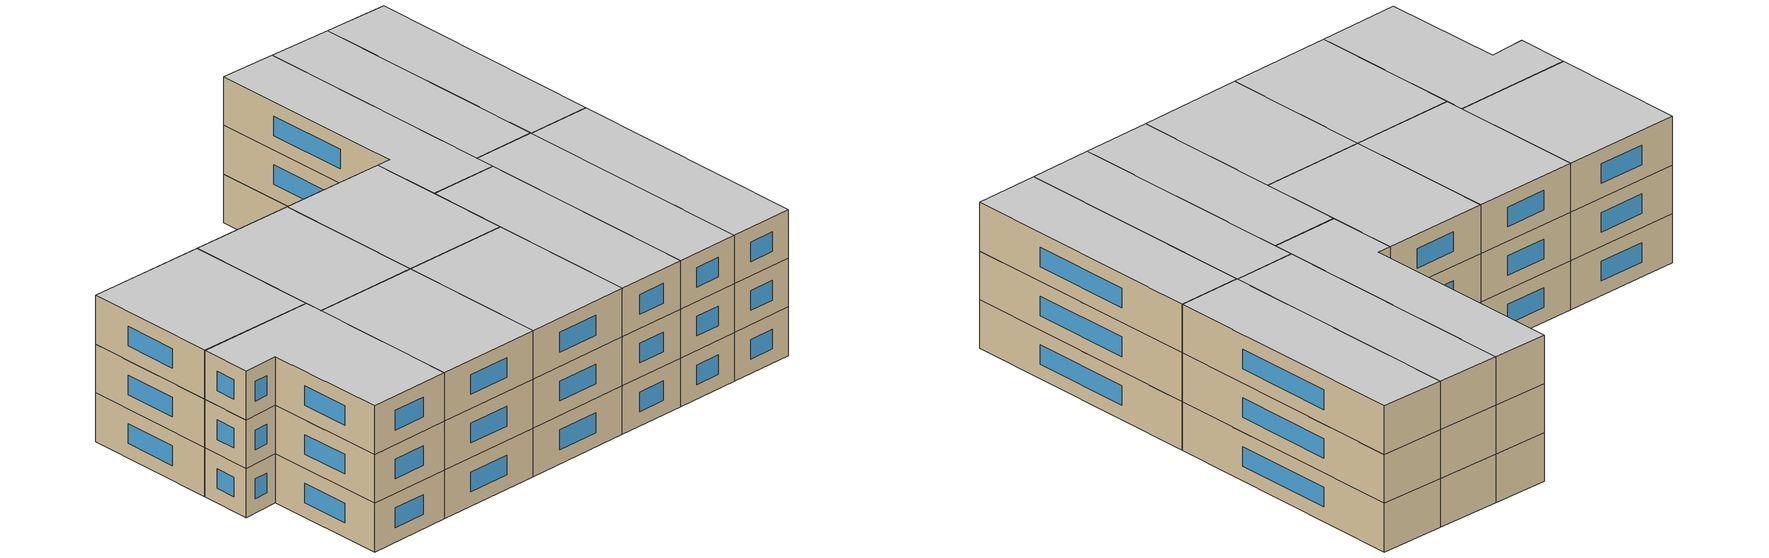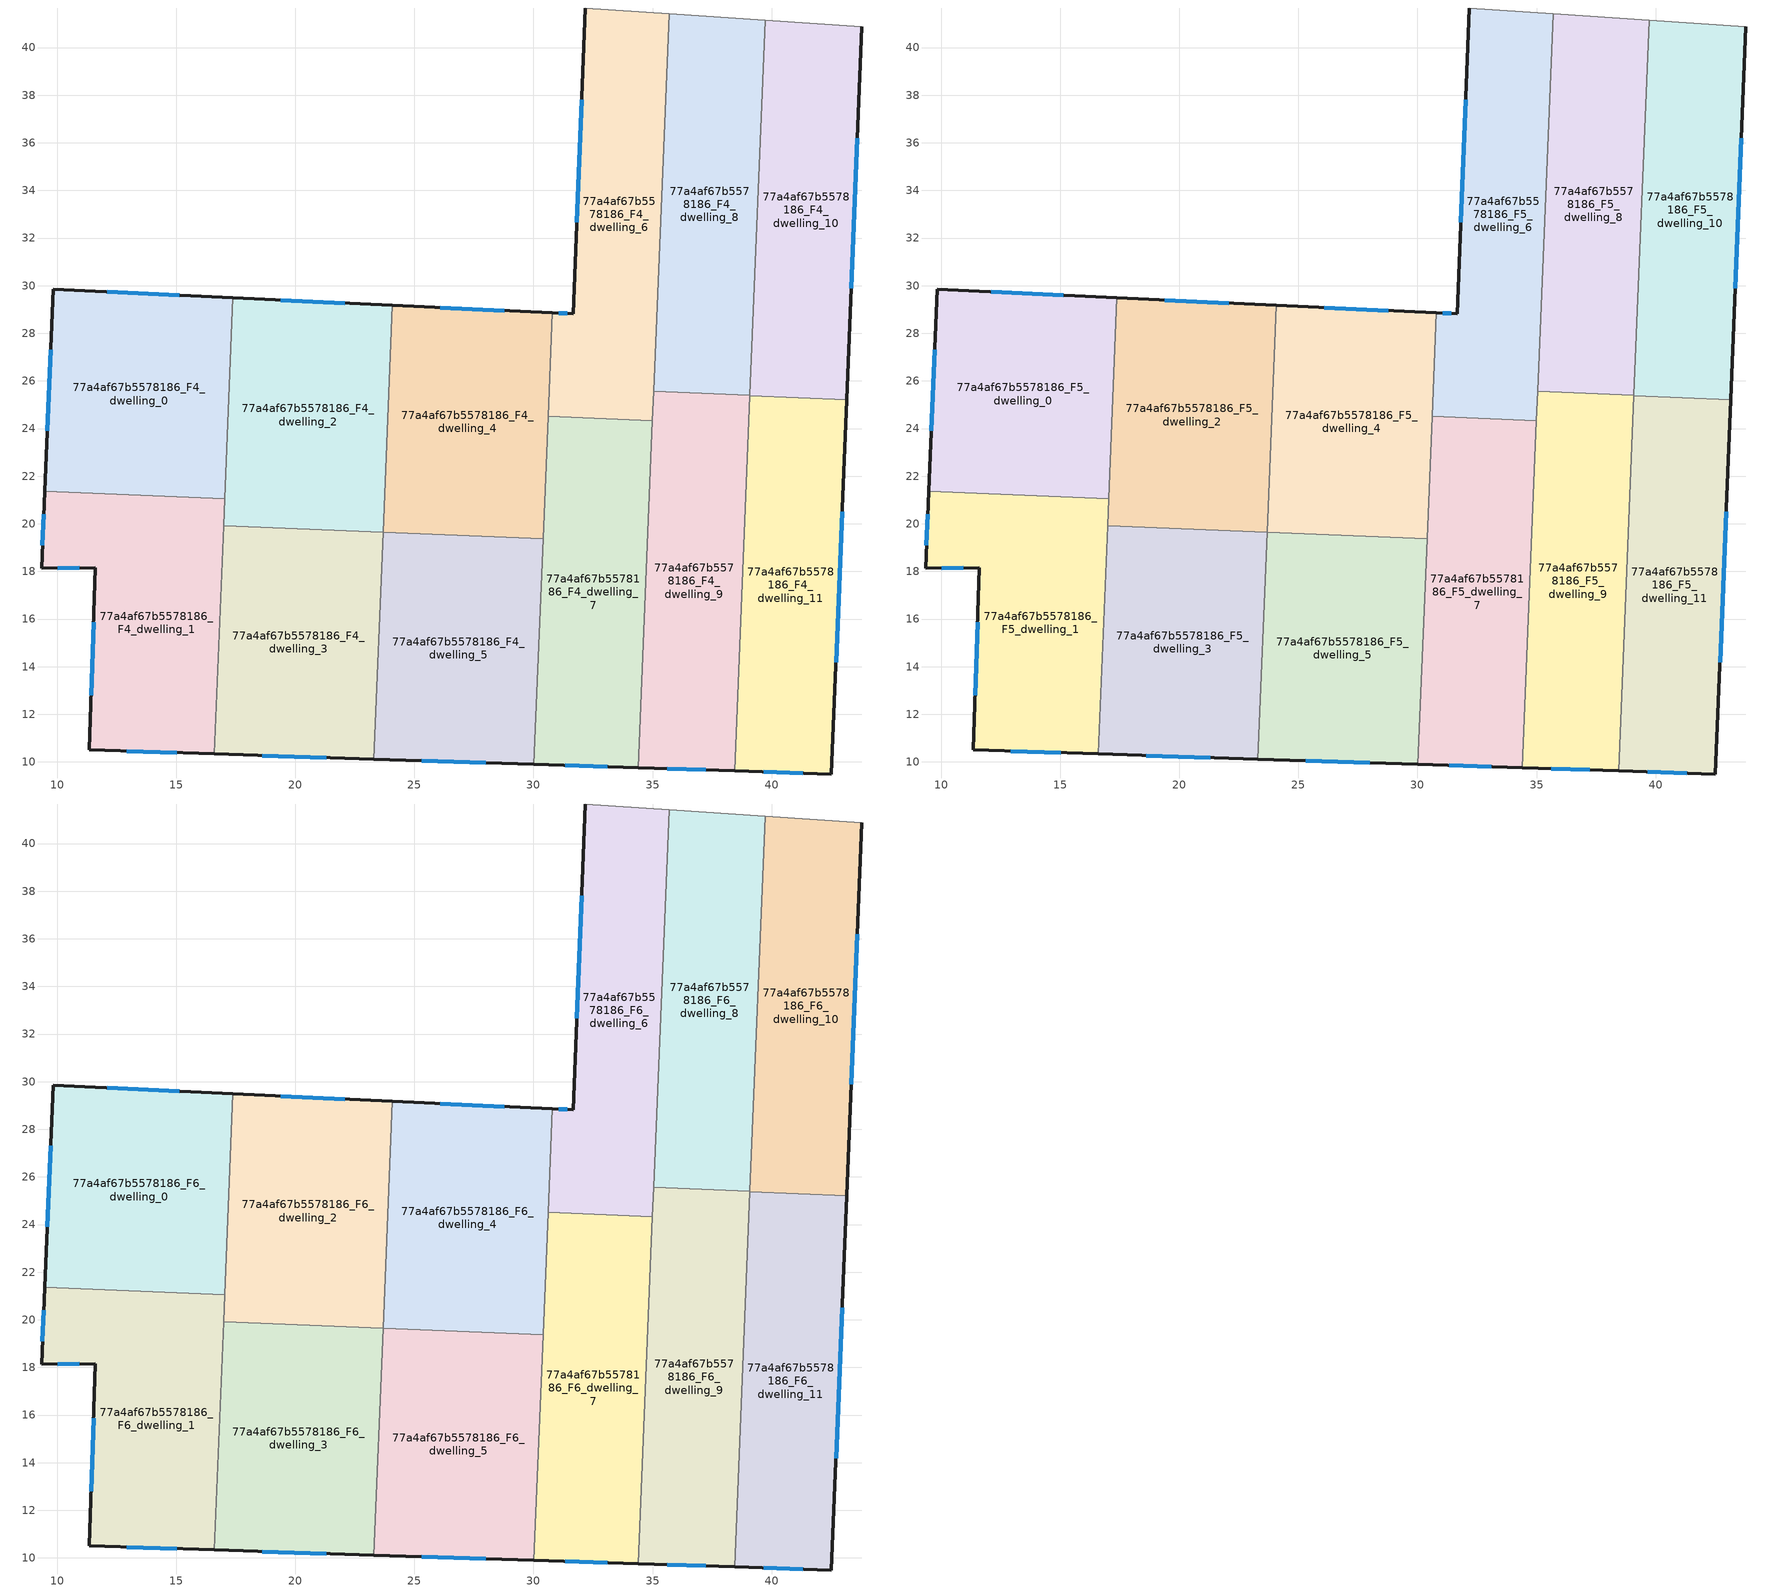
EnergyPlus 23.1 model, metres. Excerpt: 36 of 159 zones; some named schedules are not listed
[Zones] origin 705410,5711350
77a4af67b5578186_F4_dwelling_0
 floor to 77a4af67b5578186_F3_dwelling_0 (EU_floor_Construction): 17.38,29.49 17.04,21.05 9.48,21.36 9.83,29.84 z12
 wall outside (EU_wall_Construction): 17.38,29.49 9.83,29.84 9.48,21.36 z12:15
 wall to 77a4af67b5578186_F4_dwelling_1 (EU_wall_Construction): 9.48,21.36 17.04,21.05 z12:15
 wall to 77a4af67b5578186_F4_dwelling_2 (EU_wall_Construction): 17.04,21.05 17.38,29.49 z12:15
 window (EU_Window_Construction): 9.73,27.3 9.58,23.9 / 15.12,29.6 12.09,29.74 z12.9:14.1
77a4af67b5578186_F4_dwelling_1
 floor to 77a4af67b5578186_F3_dwelling_1 (EU_floor_Construction): 17.04,21.05 16.6,10.33 11.35,10.5 11.61,18.16 9.34,18.14 9.48,21.36 z12
 wall outside (EU_wall_Construction): 9.48,21.36 9.34,18.14 11.61,18.16 11.35,10.5 16.6,10.33 z12:15
 wall to 77a4af67b5578186_F4_dwelling_3 (EU_wall_Construction): 16.6,10.33 16.99,19.92 z12:15
 wall to 77a4af67b5578186_F4_dwelling_2 (EU_wall_Construction): 16.99,19.92 17.04,21.05 z12:15
 window (EU_Window_Construction): 12.92,10.45 15.03,10.39 / 11.53,15.86 11.42,12.8 / 10.02,18.15 10.93,18.15 / 9.44,20.4 9.38,19.1 z12.9:14.1
77a4af67b5578186_F4_dwelling_10
 floor to 77a4af67b5578186_F3_dwelling_10 (EU_floor_Construction): 43.79,40.87 43.16,25.2 39.09,25.37 39.73,41.15 z12
 wall outside (EU_wall_Construction): 43.16,25.2 43.79,40.87 z12:15
 wall to 77a4af67b5578186_F4_dwelling_11 (EU_wall_Construction): 39.09,25.37 43.16,25.2 z12:15
 wall adiabatic (EU_wall_Construction): 43.79,40.87 39.73,41.15 z12:15
 wall to 77a4af67b5578186_F4_dwelling_8 (EU_wall_Construction): 39.73,41.15 39.09,25.41 z12:15
 wall to 77a4af67b5578186_F4_dwelling_9 (EU_wall_Construction): 39.09,25.41 39.09,25.37 z12:15
 window (EU_Window_Construction): 43.35,29.89 43.6,36.18 z12.9:14.1
77a4af67b5578186_F4_dwelling_11
 floor to 77a4af67b5578186_F3_dwelling_11 (EU_floor_Construction): 43.16,25.2 42.51,9.5 38.45,9.63 39.09,25.37 z12
 wall outside (EU_wall_Construction): 38.45,9.63 42.51,9.5 43.16,25.2 z12:15
 wall to 77a4af67b5578186_F4_dwelling_9 (EU_wall_Construction): 39.09,25.37 38.45,9.63 z12:15
 window (EU_Window_Construction): 42.71,14.2 42.96,20.5 / 39.67,9.59 41.3,9.53 z12.9:14.1
77a4af67b5578186_F4_dwelling_2
 floor to 77a4af67b5578186_F3_dwelling_2 (EU_floor_Construction): 24.07,29.18 23.68,19.64 16.99,19.92 17.38,29.49 z12
 wall outside (EU_wall_Construction): 24.07,29.18 17.38,29.49 z12:15
 wall to 77a4af67b5578186_F4_dwelling_3 (EU_wall_Construction): 16.99,19.92 23.68,19.64 z12:15
 wall to 77a4af67b5578186_F4_dwelling_4 (EU_wall_Construction): 23.68,19.65 24.07,29.18 z12:15
 window (EU_Window_Construction): 22.07,29.27 19.38,29.4 z12.9:14.1
77a4af67b5578186_F4_dwelling_3
 floor to 77a4af67b5578186_F3_dwelling_3 (EU_floor_Construction): 23.68,19.64 23.29,10.12 16.6,10.33 16.99,19.92 z12
 wall outside (EU_wall_Construction): 16.6,10.33 23.29,10.12 z12:15
 wall to 77a4af67b5578186_F4_dwelling_5 (EU_wall_Construction): 23.29,10.12 23.68,19.64 z12:15
 window (EU_Window_Construction): 18.6,10.27 21.29,10.18 z12.9:14.1
77a4af67b5578186_F4_dwelling_4
 floor to 77a4af67b5578186_F3_dwelling_4 (EU_floor_Construction): 30.79,28.86 30.41,19.38 23.68,19.65 24.07,29.18 z12
 wall outside (EU_wall_Construction): 30.79,28.86 24.07,29.18 z12:15
 wall to 77a4af67b5578186_F4_dwelling_5 (EU_wall_Construction): 23.68,19.65 30.41,19.38 z12:15
 wall to 77a4af67b5578186_F4_dwelling_7 (EU_wall_Construction): 30.4,19.38 30.61,24.51 z12:15
 wall to 77a4af67b5578186_F4_dwelling_6 (EU_wall_Construction): 30.62,24.51 30.79,28.86 z12:15
 window (EU_Window_Construction): 28.78,28.96 26.08,29.08 z12.9:14.1
77a4af67b5578186_F4_dwelling_5
 floor to 77a4af67b5578186_F3_dwelling_5 (EU_floor_Construction): 30.41,19.38 30.02,9.9 23.29,10.12 23.68,19.65 z12
 wall outside (EU_wall_Construction): 23.29,10.12 30.02,9.9 z12:15
 wall to 77a4af67b5578186_F4_dwelling_7 (EU_wall_Construction): 30.02,9.9 30.4,19.38 z12:15
 window (EU_Window_Construction): 25.31,10.05 28,9.97 z12.9:14.1
77a4af67b5578186_F4_dwelling_6
 floor to 77a4af67b5578186_F3_dwelling_6 (EU_floor_Construction): 35.69,41.42 34.99,24.33 30.61,24.51 30.79,28.86 31.68,28.82 32.17,41.66 z12
 wall outside (EU_wall_Construction): 32.17,41.66 31.68,28.82 30.79,28.86 z12:15
 wall adiabatic (EU_wall_Construction): 35.69,41.42 32.17,41.66 z12:15
 wall to 77a4af67b5578186_F4_dwelling_7 (EU_wall_Construction): 30.61,24.51 34.99,24.33 z12:15
 wall to 77a4af67b5578186_F4_dwelling_8 (EU_wall_Construction): 35.04,25.57 35.69,41.42 z12:15
 wall to 77a4af67b5578186_F4_dwelling_9 (EU_wall_Construction): 34.99,24.33 35.04,25.57 z12:15
 window (EU_Window_Construction): 31.41,28.84 31.06,28.85 / 32.02,37.82 31.83,32.67 z12.9:14.1
77a4af67b5578186_F4_dwelling_7
 floor to 77a4af67b5578186_F3_dwelling_7 (EU_floor_Construction): 34.99,24.33 34.4,9.76 30.02,9.9 30.61,24.51 z12
 wall outside (EU_wall_Construction): 30.02,9.9 34.4,9.76 z12:15
 wall to 77a4af67b5578186_F4_dwelling_9 (EU_wall_Construction): 34.4,9.76 34.99,24.33 z12:15
 window (EU_Window_Construction): 31.33,9.86 33.09,9.8 z12.9:14.1
77a4af67b5578186_F4_dwelling_8
 floor to 77a4af67b5578186_F3_dwelling_8 (EU_floor_Construction): 39.73,41.15 39.09,25.41 35.05,25.57 35.69,41.42 z12
 wall to 77a4af67b5578186_F4_dwelling_9 (EU_wall_Construction): 35.05,25.57 39.09,25.41 z12:15
 wall adiabatic (EU_wall_Construction): 39.73,41.15 35.69,41.42 z12:15
77a4af67b5578186_F4_dwelling_9
 floor to 77a4af67b5578186_F3_dwelling_9 (EU_floor_Construction): 39.09,25.41 38.45,9.63 34.4,9.76 35.05,25.57 z12
 wall outside (EU_wall_Construction): 34.4,9.76 38.45,9.63 z12:15
 window (EU_Window_Construction): 35.61,9.72 37.24,9.67 z12.9:14.1
77a4af67b5578186_F5_dwelling_0
 floor to 77a4af67b5578186_F4_dwelling_0 (EU_floor_Construction): 17.38,29.49 17.04,21.05 9.48,21.36 9.83,29.84 z15
 wall outside (EU_wall_Construction): 17.38,29.49 9.83,29.84 9.48,21.36 z15:18
 wall to 77a4af67b5578186_F5_dwelling_1 (EU_wall_Construction): 9.48,21.36 17.04,21.05 z15:18
 wall to 77a4af67b5578186_F5_dwelling_2 (EU_wall_Construction): 17.04,21.05 17.38,29.49 z15:18
 window (EU_Window_Construction): 9.73,27.3 9.58,23.9 / 15.12,29.6 12.09,29.74 z15.9:17.1
77a4af67b5578186_F5_dwelling_1
 floor to 77a4af67b5578186_F4_dwelling_1 (EU_floor_Construction): 17.04,21.05 16.6,10.33 11.35,10.5 11.61,18.16 9.34,18.14 9.48,21.36 z15
 wall outside (EU_wall_Construction): 9.48,21.36 9.34,18.14 11.61,18.16 11.35,10.5 16.6,10.33 z15:18
 wall to 77a4af67b5578186_F5_dwelling_3 (EU_wall_Construction): 16.6,10.33 16.99,19.92 z15:18
 wall to 77a4af67b5578186_F5_dwelling_2 (EU_wall_Construction): 16.99,19.92 17.04,21.05 z15:18
 window (EU_Window_Construction): 12.92,10.45 15.03,10.39 / 11.53,15.86 11.42,12.8 / 10.02,18.15 10.93,18.15 / 9.44,20.4 9.38,19.1 z15.9:17.1
77a4af67b5578186_F5_dwelling_10
 floor to 77a4af67b5578186_F4_dwelling_10 (EU_floor_Construction): 43.79,40.87 43.16,25.2 39.09,25.37 39.73,41.15 z15
 wall outside (EU_wall_Construction): 43.16,25.2 43.79,40.87 z15:18
 wall to 77a4af67b5578186_F5_dwelling_11 (EU_wall_Construction): 39.09,25.37 43.16,25.2 z15:18
 wall adiabatic (EU_wall_Construction): 43.79,40.87 39.73,41.15 z15:18
 wall to 77a4af67b5578186_F5_dwelling_8 (EU_wall_Construction): 39.73,41.15 39.09,25.41 z15:18
 wall to 77a4af67b5578186_F5_dwelling_9 (EU_wall_Construction): 39.09,25.41 39.09,25.37 z15:18
 window (EU_Window_Construction): 43.35,29.89 43.6,36.18 z15.9:17.1
77a4af67b5578186_F5_dwelling_11
 floor to 77a4af67b5578186_F4_dwelling_11 (EU_floor_Construction): 43.16,25.2 42.51,9.5 38.45,9.63 39.09,25.37 z15
 wall outside (EU_wall_Construction): 38.45,9.63 42.51,9.5 43.16,25.2 z15:18
 wall to 77a4af67b5578186_F5_dwelling_9 (EU_wall_Construction): 39.09,25.37 38.45,9.63 z15:18
 window (EU_Window_Construction): 42.71,14.2 42.96,20.5 / 39.67,9.59 41.3,9.53 z15.9:17.1
77a4af67b5578186_F5_dwelling_2
 floor to 77a4af67b5578186_F4_dwelling_2 (EU_floor_Construction): 24.07,29.18 23.68,19.64 16.99,19.92 17.38,29.49 z15
 wall outside (EU_wall_Construction): 24.07,29.18 17.38,29.49 z15:18
 wall to 77a4af67b5578186_F5_dwelling_3 (EU_wall_Construction): 16.99,19.92 23.68,19.64 z15:18
 wall to 77a4af67b5578186_F5_dwelling_4 (EU_wall_Construction): 23.68,19.65 24.07,29.18 z15:18
 window (EU_Window_Construction): 22.07,29.27 19.38,29.4 z15.9:17.1
77a4af67b5578186_F5_dwelling_3
 floor to 77a4af67b5578186_F4_dwelling_3 (EU_floor_Construction): 23.68,19.64 23.29,10.12 16.6,10.33 16.99,19.92 z15
 wall outside (EU_wall_Construction): 16.6,10.33 23.29,10.12 z15:18
 wall to 77a4af67b5578186_F5_dwelling_5 (EU_wall_Construction): 23.29,10.12 23.68,19.64 z15:18
 window (EU_Window_Construction): 18.6,10.27 21.29,10.18 z15.9:17.1
77a4af67b5578186_F5_dwelling_4
 floor to 77a4af67b5578186_F4_dwelling_4 (EU_floor_Construction): 30.79,28.86 30.41,19.38 23.68,19.65 24.07,29.18 z15
 wall outside (EU_wall_Construction): 30.79,28.86 24.07,29.18 z15:18
 wall to 77a4af67b5578186_F5_dwelling_5 (EU_wall_Construction): 23.68,19.65 30.41,19.38 z15:18
 wall to 77a4af67b5578186_F5_dwelling_7 (EU_wall_Construction): 30.4,19.38 30.61,24.51 z15:18
 wall to 77a4af67b5578186_F5_dwelling_6 (EU_wall_Construction): 30.62,24.51 30.79,28.86 z15:18
 window (EU_Window_Construction): 28.78,28.96 26.08,29.08 z15.9:17.1
77a4af67b5578186_F5_dwelling_5
 floor to 77a4af67b5578186_F4_dwelling_5 (EU_floor_Construction): 30.41,19.38 30.02,9.9 23.29,10.12 23.68,19.65 z15
 wall outside (EU_wall_Construction): 23.29,10.12 30.02,9.9 z15:18
 wall to 77a4af67b5578186_F5_dwelling_7 (EU_wall_Construction): 30.02,9.9 30.4,19.38 z15:18
 window (EU_Window_Construction): 25.31,10.05 28,9.97 z15.9:17.1
77a4af67b5578186_F5_dwelling_6
 floor to 77a4af67b5578186_F4_dwelling_6 (EU_floor_Construction): 35.69,41.42 34.99,24.33 30.61,24.51 30.79,28.86 31.68,28.82 32.17,41.66 z15
 wall outside (EU_wall_Construction): 32.17,41.66 31.68,28.82 30.79,28.86 z15:18
 wall adiabatic (EU_wall_Construction): 35.69,41.42 32.17,41.66 z15:18
 wall to 77a4af67b5578186_F5_dwelling_7 (EU_wall_Construction): 30.61,24.51 34.99,24.33 z15:18
 wall to 77a4af67b5578186_F5_dwelling_8 (EU_wall_Construction): 35.04,25.57 35.69,41.42 z15:18
 wall to 77a4af67b5578186_F5_dwelling_9 (EU_wall_Construction): 34.99,24.33 35.04,25.57 z15:18
 window (EU_Window_Construction): 31.41,28.84 31.06,28.85 / 32.02,37.82 31.83,32.67 z15.9:17.1
77a4af67b5578186_F5_dwelling_7
 floor to 77a4af67b5578186_F4_dwelling_7 (EU_floor_Construction): 34.99,24.33 34.4,9.76 30.02,9.9 30.61,24.51 z15
 wall outside (EU_wall_Construction): 30.02,9.9 34.4,9.76 z15:18
 wall to 77a4af67b5578186_F5_dwelling_9 (EU_wall_Construction): 34.4,9.76 34.99,24.33 z15:18
 window (EU_Window_Construction): 31.33,9.86 33.09,9.8 z15.9:17.1
77a4af67b5578186_F5_dwelling_8
 floor to 77a4af67b5578186_F4_dwelling_8 (EU_floor_Construction): 39.73,41.15 39.09,25.41 35.05,25.57 35.69,41.42 z15
 wall to 77a4af67b5578186_F5_dwelling_9 (EU_wall_Construction): 35.05,25.57 39.09,25.41 z15:18
 wall adiabatic (EU_wall_Construction): 39.73,41.15 35.69,41.42 z15:18
77a4af67b5578186_F5_dwelling_9
 floor to 77a4af67b5578186_F4_dwelling_9 (EU_floor_Construction): 39.09,25.41 38.45,9.63 34.4,9.76 35.05,25.57 z15
 wall outside (EU_wall_Construction): 34.4,9.76 38.45,9.63 z15:18
 window (EU_Window_Construction): 35.61,9.72 37.24,9.67 z15.9:17.1
77a4af67b5578186_F6_dwelling_0
 floor to 77a4af67b5578186_F5_dwelling_0 (EU_floor_Construction): 17.38,29.49 17.04,21.05 9.48,21.36 9.83,29.84 z18
 wall outside (EU_wall_Construction): 17.38,29.49 9.83,29.84 9.48,21.36 z18:21
 wall to 77a4af67b5578186_F6_dwelling_1 (EU_wall_Construction): 9.48,21.36 17.04,21.05 z18:21
 wall to 77a4af67b5578186_F6_dwelling_2 (EU_wall_Construction): 17.04,21.05 17.38,29.49 z18:21
 window (EU_Window_Construction): 9.73,27.3 9.58,23.9 / 15.12,29.6 12.09,29.74 z18.9:20.1
 ceiling to 77a4af67b5578186_F7_dwelling_0 (EU_floor_Construction): 17.04,21.05 17.38,29.49 9.83,29.84 9.48,21.36 z21
77a4af67b5578186_F6_dwelling_1
 floor to 77a4af67b5578186_F5_dwelling_1 (EU_floor_Construction): 17.04,21.05 16.6,10.33 11.35,10.5 11.61,18.16 9.34,18.14 9.48,21.36 z18
 wall outside (EU_wall_Construction): 9.48,21.36 9.34,18.14 11.61,18.16 11.35,10.5 16.6,10.33 z18:21
 wall to 77a4af67b5578186_F6_dwelling_3 (EU_wall_Construction): 16.6,10.33 16.99,19.92 z18:21
 wall to 77a4af67b5578186_F6_dwelling_2 (EU_wall_Construction): 16.99,19.92 17.04,21.05 z18:21
 window (EU_Window_Construction): 12.92,10.45 15.03,10.39 / 11.53,15.86 11.42,12.8 / 10.02,18.15 10.93,18.15 / 9.44,20.4 9.38,19.1 z18.9:20.1
 ceiling to 77a4af67b5578186_F7_dwelling_1 (EU_floor_Construction): 16.6,10.33 17.04,21.05 9.48,21.36 9.34,18.14 11.61,18.16 11.35,10.5 z21
77a4af67b5578186_F6_dwelling_10
 floor to 77a4af67b5578186_F5_dwelling_10 (EU_floor_Construction): 43.79,40.87 43.16,25.2 39.09,25.37 39.73,41.15 z18
 wall outside (EU_wall_Construction): 43.16,25.2 43.79,40.87 z18:21
 wall to 77a4af67b5578186_F6_dwelling_11 (EU_wall_Construction): 39.09,25.37 43.16,25.2 z18:21
 wall adiabatic (EU_wall_Construction): 43.79,40.87 39.73,41.15 z18:21
 wall to 77a4af67b5578186_F6_dwelling_8 (EU_wall_Construction): 39.73,41.15 39.09,25.41 z18:21
 wall to 77a4af67b5578186_F6_dwelling_9 (EU_wall_Construction): 39.09,25.41 39.09,25.37 z18:21
 window (EU_Window_Construction): 43.35,29.89 43.6,36.18 z18.9:20.1
 ceiling to 77a4af67b5578186_F7_dwelling_10 (EU_floor_Construction): 43.16,25.2 43.79,40.87 39.73,41.15 39.09,25.37 z21
77a4af67b5578186_F6_dwelling_11
 floor to 77a4af67b5578186_F5_dwelling_11 (EU_floor_Construction): 43.16,25.2 42.51,9.5 38.45,9.63 39.09,25.37 z18
 wall outside (EU_wall_Construction): 38.45,9.63 42.51,9.5 43.16,25.2 z18:21
 wall to 77a4af67b5578186_F6_dwelling_9 (EU_wall_Construction): 39.09,25.37 38.45,9.63 z18:21
 window (EU_Window_Construction): 42.71,14.2 42.96,20.5 / 39.67,9.59 41.3,9.53 z18.9:20.1
 ceiling to 77a4af67b5578186_F7_dwelling_11 (EU_floor_Construction): 42.51,9.5 43.16,25.2 39.09,25.37 38.45,9.63 z21
77a4af67b5578186_F6_dwelling_2
 floor to 77a4af67b5578186_F5_dwelling_2 (EU_floor_Construction): 24.07,29.18 23.68,19.64 16.99,19.92 17.38,29.49 z18
 wall outside (EU_wall_Construction): 24.07,29.18 17.38,29.49 z18:21
 wall to 77a4af67b5578186_F6_dwelling_3 (EU_wall_Construction): 16.99,19.92 23.68,19.64 z18:21
 wall to 77a4af67b5578186_F6_dwelling_4 (EU_wall_Construction): 23.68,19.65 24.07,29.18 z18:21
 window (EU_Window_Construction): 22.07,29.27 19.38,29.4 z18.9:20.1
 ceiling to 77a4af67b5578186_F7_dwelling_2 (EU_floor_Construction): 23.68,19.64 24.07,29.18 17.38,29.49 16.99,19.92 z21
77a4af67b5578186_F6_dwelling_3
 floor to 77a4af67b5578186_F5_dwelling_3 (EU_floor_Construction): 23.68,19.64 23.29,10.12 16.6,10.33 16.99,19.92 z18
 wall outside (EU_wall_Construction): 16.6,10.33 23.29,10.12 z18:21
 wall to 77a4af67b5578186_F6_dwelling_5 (EU_wall_Construction): 23.29,10.12 23.68,19.64 z18:21
 window (EU_Window_Construction): 18.6,10.27 21.29,10.18 z18.9:20.1
 ceiling to 77a4af67b5578186_F7_dwelling_3 (EU_floor_Construction): 23.29,10.12 23.68,19.64 16.99,19.92 16.6,10.33 z21
77a4af67b5578186_F6_dwelling_4
 floor to 77a4af67b5578186_F5_dwelling_4 (EU_floor_Construction): 30.79,28.86 30.41,19.38 23.68,19.65 24.07,29.18 z18
 wall outside (EU_wall_Construction): 30.79,28.86 24.07,29.18 z18:21
 wall to 77a4af67b5578186_F6_dwelling_5 (EU_wall_Construction): 23.68,19.65 30.41,19.38 z18:21
 wall to 77a4af67b5578186_F6_dwelling_7 (EU_wall_Construction): 30.4,19.38 30.61,24.51 z18:21
 wall to 77a4af67b5578186_F6_dwelling_6 (EU_wall_Construction): 30.62,24.51 30.79,28.86 z18:21
 window (EU_Window_Construction): 28.78,28.96 26.08,29.08 z18.9:20.1
 ceiling to 77a4af67b5578186_F7_dwelling_4 (EU_floor_Construction): 30.41,19.38 30.79,28.86 24.07,29.18 23.68,19.65 z21
77a4af67b5578186_F6_dwelling_5
 floor to 77a4af67b5578186_F5_dwelling_5 (EU_floor_Construction): 30.41,19.38 30.02,9.9 23.29,10.12 23.68,19.65 z18
 wall outside (EU_wall_Construction): 23.29,10.12 30.02,9.9 z18:21
 wall to 77a4af67b5578186_F6_dwelling_7 (EU_wall_Construction): 30.02,9.9 30.4,19.38 z18:21
 window (EU_Window_Construction): 25.31,10.05 28,9.97 z18.9:20.1
 ceiling to 77a4af67b5578186_F7_dwelling_5 (EU_floor_Construction): 30.02,9.9 30.41,19.38 23.68,19.65 23.29,10.12 z21
77a4af67b5578186_F6_dwelling_6
 floor to 77a4af67b5578186_F5_dwelling_6 (EU_floor_Construction): 35.69,41.42 34.99,24.33 30.61,24.51 30.79,28.86 31.68,28.82 32.17,41.66 z18
 wall outside (EU_wall_Construction): 32.17,41.66 31.68,28.82 30.79,28.86 z18:21
 wall adiabatic (EU_wall_Construction): 35.69,41.42 32.17,41.66 z18:21
 wall to 77a4af67b5578186_F6_dwelling_7 (EU_wall_Construction): 30.61,24.51 34.99,24.33 z18:21
 wall to 77a4af67b5578186_F6_dwelling_8 (EU_wall_Construction): 35.04,25.57 35.69,41.42 z18:21
 wall to 77a4af67b5578186_F6_dwelling_9 (EU_wall_Construction): 34.99,24.33 35.04,25.57 z18:21
 window (EU_Window_Construction): 31.41,28.84 31.06,28.85 / 32.02,37.82 31.83,32.67 z18.9:20.1
 ceiling to 77a4af67b5578186_F7_dwelling_6 (EU_floor_Construction): 34.99,24.33 35.69,41.42 32.17,41.66 31.68,28.82 30.79,28.86 30.61,24.51 z21
77a4af67b5578186_F6_dwelling_7
 floor to 77a4af67b5578186_F5_dwelling_7 (EU_floor_Construction): 34.99,24.33 34.4,9.76 30.02,9.9 30.61,24.51 z18
 wall outside (EU_wall_Construction): 30.02,9.9 34.4,9.76 z18:21
 wall to 77a4af67b5578186_F6_dwelling_9 (EU_wall_Construction): 34.4,9.76 34.99,24.33 z18:21
 window (EU_Window_Construction): 31.33,9.86 33.09,9.8 z18.9:20.1
 ceiling to 77a4af67b5578186_F7_dwelling_7 (EU_floor_Construction): 34.4,9.76 34.99,24.33 30.61,24.51 30.02,9.9 z21
77a4af67b5578186_F6_dwelling_8
 floor to 77a4af67b5578186_F5_dwelling_8 (EU_floor_Construction): 39.73,41.15 39.09,25.41 35.05,25.57 35.69,41.42 z18
 wall to 77a4af67b5578186_F6_dwelling_9 (EU_wall_Construction): 35.05,25.57 39.09,25.41 z18:21
 wall adiabatic (EU_wall_Construction): 39.73,41.15 35.69,41.42 z18:21
 ceiling to 77a4af67b5578186_F7_dwelling_8 (EU_floor_Construction): 39.09,25.41 39.73,41.15 35.69,41.42 35.05,25.57 z21
77a4af67b5578186_F6_dwelling_9
 floor to 77a4af67b5578186_F5_dwelling_9 (EU_floor_Construction): 39.09,25.41 38.45,9.63 34.4,9.76 35.05,25.57 z18
 wall outside (EU_wall_Construction): 34.4,9.76 38.45,9.63 z18:21
 window (EU_Window_Construction): 35.61,9.72 37.24,9.67 z18.9:20.1
 ceiling to 77a4af67b5578186_F7_dwelling_9 (EU_floor_Construction): 38.45,9.63 39.09,25.41 35.05,25.57 34.4,9.76 z21
[Building]
EU S2 Campaign: North Axis=0; Terrain=City; Solar Distribution=FullExterior
[Site:Location]
London: Latitude=51.5; Longitude=-0.5; Time Zone=0; Elevation=25
[SizingPeriod:WeatherFileDays]
AnnualSizingPeriod: Begin Month=1; Begin Day of Month=1; End Month=12; End Day of Month=31; Day of Week for Start Day=Monday; Use Weather File Daylight Saving Period=No; Use Weather File Rain and Snow Indicators=No
[MATERIAL]
EU_InternalMass_Material: Roughness=MediumRough; Thickness=0.1; Conductivity=1; Density=1800; Specific Heat=900; Thermal Absorptance=0.9; Solar Absorptance=0.7; Visible Absorptance=0.7
[MATERIAL:NOMASS] Roughness=MediumRough; Thermal Absorptance=0.9; Solar Absorptance=0.7; Visible Absorptance=0.7
Name | Thermal Resistance
EU_wall_NoMass | 1.04674
EU_floor_NoMass | 2.04616
[WINDOWMATERIAL:SIMPLEGLAZINGSYSTEM]
EU_Window_SimpleGlazing: UFactor=4.25843; Solar Heat Gain Coefficient=0.85; Visible Transmittance=0.85
[CONSTRUCTION]
EU_wall_Construction: EU_wall_NoMass
EU_floor_Construction: EU_floor_NoMass
EU_Window_Construction: EU_Window_SimpleGlazing
EU_InternalMass_Construction: EU_InternalMass_Material
[ZONE] Type=1; Multiplier=1; Ceiling Height=autocalculate; Floor Area=autocalculate; Part of Total Floor Area=Yes
Name | Volume
77a4af67b5578186_F4_dwelling_0; 77a4af67b5578186_F5_dwelling_0; 77a4af67b5578186_F6_dwelling_0 | 192.081
77a4af67b5578186_F4_dwelling_1; 77a4af67b5578186_F5_dwelling_1; 77a4af67b5578186_F6_dwelling_1 | 192.085
77a4af67b5578186_F4_dwelling_10; 77a4af67b5578186_F5_dwelling_10; 77a4af67b5578186_F6_dwelling_10 | 192.09
77a4af67b5578186_F4_dwelling_11; 77a4af67b5578186_F5_dwelling_11; 77a4af67b5578186_F6_dwelling_11 | 192.076
77a4af67b5578186_F4_dwelling_2; 77a4af67b5578186_F5_dwelling_2; 77a4af67b5578186_F6_dwelling_2 | 192.092
77a4af67b5578186_F4_dwelling_3; 77a4af67b5578186_F5_dwelling_3; 77a4af67b5578186_F6_dwelling_3 | 192.078
77a4af67b5578186_F4_dwelling_4; 77a4af67b5578186_F5_dwelling_4; 77a4af67b5578186_F6_dwelling_4 | 192.07
77a4af67b5578186_F4_dwelling_5; 77a4af67b5578186_F5_dwelling_5; 77a4af67b5578186_F6_dwelling_5 | 192.069
77a4af67b5578186_F4_dwelling_6; 77a4af67b5578186_F5_dwelling_6; 77a4af67b5578186_F6_dwelling_6 | 192.056
77a4af67b5578186_F4_dwelling_7; 77a4af67b5578186_F5_dwelling_7; 77a4af67b5578186_F6_dwelling_7 | 192.053
77a4af67b5578186_F4_dwelling_8; 77a4af67b5578186_F5_dwelling_8; 77a4af67b5578186_F6_dwelling_8 | 192.045
77a4af67b5578186_F4_dwelling_9; 77a4af67b5578186_F5_dwelling_9; 77a4af67b5578186_F6_dwelling_9 | 192.064
[INTERNALMASS] Construction=EU_InternalMass_Construction
Name | Zone or ZoneList | Surface Area
77a4af67b5578186_F4_dwelling_0_EU_InternalMass | 77a4af67b5578186_F4_dwelling_0 | 64.0267
77a4af67b5578186_F4_dwelling_1_EU_InternalMass | 77a4af67b5578186_F4_dwelling_1 | 64.0281
77a4af67b5578186_F4_dwelling_2_EU_InternalMass | 77a4af67b5578186_F4_dwelling_2 | 64.0305
77a4af67b5578186_F4_dwelling_3_EU_InternalMass | 77a4af67b5578186_F4_dwelling_3 | 64.026
77a4af67b5578186_F4_dwelling_4_EU_InternalMass | 77a4af67b5578186_F4_dwelling_4 | 64.0257
77a4af67b5578186_F4_dwelling_5_EU_InternalMass | 77a4af67b5578186_F4_dwelling_5 | 64.0233
77a4af67b5578186_F4_dwelling_6_EU_InternalMass | 77a4af67b5578186_F4_dwelling_6 | 64.0185
77a4af67b5578186_F4_dwelling_7_EU_InternalMass | 77a4af67b5578186_F4_dwelling_7 | 64.018
77a4af67b5578186_F4_dwelling_8_EU_InternalMass | 77a4af67b5578186_F4_dwelling_8 | 64.0146
77a4af67b5578186_F4_dwelling_9_EU_InternalMass | 77a4af67b5578186_F4_dwelling_9 | 64.0217
77a4af67b5578186_F4_dwelling_10_EU_InternalMass | 77a4af67b5578186_F4_dwelling_10 | 64.03
77a4af67b5578186_F4_dwelling_11_EU_InternalMass | 77a4af67b5578186_F4_dwelling_11 | 64.0256
77a4af67b5578186_F5_dwelling_0_EU_InternalMass | 77a4af67b5578186_F5_dwelling_0 | 64.0267
77a4af67b5578186_F5_dwelling_1_EU_InternalMass | 77a4af67b5578186_F5_dwelling_1 | 64.0281
77a4af67b5578186_F5_dwelling_2_EU_InternalMass | 77a4af67b5578186_F5_dwelling_2 | 64.0305
77a4af67b5578186_F5_dwelling_3_EU_InternalMass | 77a4af67b5578186_F5_dwelling_3 | 64.026
77a4af67b5578186_F5_dwelling_4_EU_InternalMass | 77a4af67b5578186_F5_dwelling_4 | 64.0257
77a4af67b5578186_F5_dwelling_5_EU_InternalMass | 77a4af67b5578186_F5_dwelling_5 | 64.0233
77a4af67b5578186_F5_dwelling_6_EU_InternalMass | 77a4af67b5578186_F5_dwelling_6 | 64.0185
77a4af67b5578186_F5_dwelling_7_EU_InternalMass | 77a4af67b5578186_F5_dwelling_7 | 64.018
77a4af67b5578186_F5_dwelling_8_EU_InternalMass | 77a4af67b5578186_F5_dwelling_8 | 64.0146
77a4af67b5578186_F5_dwelling_9_EU_InternalMass | 77a4af67b5578186_F5_dwelling_9 | 64.0217
77a4af67b5578186_F5_dwelling_10_EU_InternalMass | 77a4af67b5578186_F5_dwelling_10 | 64.03
77a4af67b5578186_F5_dwelling_11_EU_InternalMass | 77a4af67b5578186_F5_dwelling_11 | 64.0256
77a4af67b5578186_F6_dwelling_0_EU_InternalMass | 77a4af67b5578186_F6_dwelling_0 | 64.0267
77a4af67b5578186_F6_dwelling_1_EU_InternalMass | 77a4af67b5578186_F6_dwelling_1 | 64.0281
77a4af67b5578186_F6_dwelling_2_EU_InternalMass | 77a4af67b5578186_F6_dwelling_2 | 64.0305
77a4af67b5578186_F6_dwelling_3_EU_InternalMass | 77a4af67b5578186_F6_dwelling_3 | 64.026
77a4af67b5578186_F6_dwelling_4_EU_InternalMass | 77a4af67b5578186_F6_dwelling_4 | 64.0257
77a4af67b5578186_F6_dwelling_5_EU_InternalMass | 77a4af67b5578186_F6_dwelling_5 | 64.0233
77a4af67b5578186_F6_dwelling_6_EU_InternalMass | 77a4af67b5578186_F6_dwelling_6 | 64.0185
77a4af67b5578186_F6_dwelling_7_EU_InternalMass | 77a4af67b5578186_F6_dwelling_7 | 64.018
77a4af67b5578186_F6_dwelling_8_EU_InternalMass | 77a4af67b5578186_F6_dwelling_8 | 64.0146
77a4af67b5578186_F6_dwelling_9_EU_InternalMass | 77a4af67b5578186_F6_dwelling_9 | 64.0217
77a4af67b5578186_F6_dwelling_10_EU_InternalMass | 77a4af67b5578186_F6_dwelling_10 | 64.03
77a4af67b5578186_F6_dwelling_11_EU_InternalMass | 77a4af67b5578186_F6_dwelling_11 | 64.0256
[OTHEREQUIPMENT] Fuel Type=Electricity; Design Level Calculation Method=Watts/Area; Power per Zone Floor Area=1; Fraction Latent=0; Fraction Radiant=0; Fraction Lost=0; Carbon Dioxide Generation Rate=0; EndUse Subcategory=EU_Step8_InternalGains
Name | Zone or ZoneList or Space or SpaceList | Schedule
EU_Step8_InternalGain_77a4af67b5578186_F4_dwelling_0_f000 | 77a4af67b5578186_F4_dwelling_0 | EU_Step8_GainSchedule_77a4af67b5578186_F4_dwelling_0_f000
EU_Step8_InternalGain_77a4af67b5578186_F4_dwelling_1_f000 | 77a4af67b5578186_F4_dwelling_1 | EU_Step8_GainSchedule_77a4af67b5578186_F4_dwelling_1_f000
EU_Step8_InternalGain_77a4af67b5578186_F4_dwelling_2_f000 | 77a4af67b5578186_F4_dwelling_2 | EU_Step8_GainSchedule_77a4af67b5578186_F4_dwelling_2_f000
EU_Step8_InternalGain_77a4af67b5578186_F4_dwelling_3_f000 | 77a4af67b5578186_F4_dwelling_3 | EU_Step8_GainSchedule_77a4af67b5578186_F4_dwelling_3_f000
EU_Step8_InternalGain_77a4af67b5578186_F4_dwelling_4_f000 | 77a4af67b5578186_F4_dwelling_4 | EU_Step8_GainSchedule_77a4af67b5578186_F4_dwelling_4_f000
EU_Step8_InternalGain_77a4af67b5578186_F4_dwelling_5_f000 | 77a4af67b5578186_F4_dwelling_5 | EU_Step8_GainSchedule_77a4af67b5578186_F4_dwelling_5_f000
EU_Step8_InternalGain_77a4af67b5578186_F4_dwelling_6_f000 | 77a4af67b5578186_F4_dwelling_6 | EU_Step8_GainSchedule_77a4af67b5578186_F4_dwelling_6_f000
EU_Step8_InternalGain_77a4af67b5578186_F4_dwelling_7_f000 | 77a4af67b5578186_F4_dwelling_7 | EU_Step8_GainSchedule_77a4af67b5578186_F4_dwelling_7_f000
EU_Step8_InternalGain_77a4af67b5578186_F4_dwelling_8_f000 | 77a4af67b5578186_F4_dwelling_8 | EU_Step8_GainSchedule_77a4af67b5578186_F4_dwelling_8_f000
EU_Step8_InternalGain_77a4af67b5578186_F4_dwelling_9_f000 | 77a4af67b5578186_F4_dwelling_9 | EU_Step8_GainSchedule_77a4af67b5578186_F4_dwelling_9_f000
EU_Step8_InternalGain_77a4af67b5578186_F4_dwelling_10_f000 | 77a4af67b5578186_F4_dwelling_10 | EU_Step8_GainSchedule_77a4af67b5578186_F4_dwelling_10_f000
EU_Step8_InternalGain_77a4af67b5578186_F4_dwelling_11_f000 | 77a4af67b5578186_F4_dwelling_11 | EU_Step8_GainSchedule_77a4af67b5578186_F4_dwelling_11_f000
EU_Step8_InternalGain_77a4af67b5578186_F5_dwelling_0_f000 | 77a4af67b5578186_F5_dwelling_0 | EU_Step8_GainSchedule_77a4af67b5578186_F5_dwelling_0_f000
EU_Step8_InternalGain_77a4af67b5578186_F5_dwelling_1_f000 | 77a4af67b5578186_F5_dwelling_1 | EU_Step8_GainSchedule_77a4af67b5578186_F5_dwelling_1_f000
EU_Step8_InternalGain_77a4af67b5578186_F5_dwelling_2_f000 | 77a4af67b5578186_F5_dwelling_2 | EU_Step8_GainSchedule_77a4af67b5578186_F5_dwelling_2_f000
EU_Step8_InternalGain_77a4af67b5578186_F5_dwelling_3_f000 | 77a4af67b5578186_F5_dwelling_3 | EU_Step8_GainSchedule_77a4af67b5578186_F5_dwelling_3_f000
EU_Step8_InternalGain_77a4af67b5578186_F5_dwelling_4_f000 | 77a4af67b5578186_F5_dwelling_4 | EU_Step8_GainSchedule_77a4af67b5578186_F5_dwelling_4_f000
EU_Step8_InternalGain_77a4af67b5578186_F5_dwelling_5_f000 | 77a4af67b5578186_F5_dwelling_5 | EU_Step8_GainSchedule_77a4af67b5578186_F5_dwelling_5_f000
EU_Step8_InternalGain_77a4af67b5578186_F5_dwelling_6_f000 | 77a4af67b5578186_F5_dwelling_6 | EU_Step8_GainSchedule_77a4af67b5578186_F5_dwelling_6_f000
EU_Step8_InternalGain_77a4af67b5578186_F5_dwelling_7_f000 | 77a4af67b5578186_F5_dwelling_7 | EU_Step8_GainSchedule_77a4af67b5578186_F5_dwelling_7_f000
EU_Step8_InternalGain_77a4af67b5578186_F5_dwelling_8_f000 | 77a4af67b5578186_F5_dwelling_8 | EU_Step8_GainSchedule_77a4af67b5578186_F5_dwelling_8_f000
EU_Step8_InternalGain_77a4af67b5578186_F5_dwelling_9_f000 | 77a4af67b5578186_F5_dwelling_9 | EU_Step8_GainSchedule_77a4af67b5578186_F5_dwelling_9_f000
EU_Step8_InternalGain_77a4af67b5578186_F5_dwelling_10_f000 | 77a4af67b5578186_F5_dwelling_10 | EU_Step8_GainSchedule_77a4af67b5578186_F5_dwelling_10_f000
EU_Step8_InternalGain_77a4af67b5578186_F5_dwelling_11_f000 | 77a4af67b5578186_F5_dwelling_11 | EU_Step8_GainSchedule_77a4af67b5578186_F5_dwelling_11_f000
EU_Step8_InternalGain_77a4af67b5578186_F6_dwelling_0_f000 | 77a4af67b5578186_F6_dwelling_0 | EU_Step8_GainSchedule_77a4af67b5578186_F6_dwelling_0_f000
EU_Step8_InternalGain_77a4af67b5578186_F6_dwelling_1_f000 | 77a4af67b5578186_F6_dwelling_1 | EU_Step8_GainSchedule_77a4af67b5578186_F6_dwelling_1_f000
EU_Step8_InternalGain_77a4af67b5578186_F6_dwelling_2_f000 | 77a4af67b5578186_F6_dwelling_2 | EU_Step8_GainSchedule_77a4af67b5578186_F6_dwelling_2_f000
EU_Step8_InternalGain_77a4af67b5578186_F6_dwelling_3_f000 | 77a4af67b5578186_F6_dwelling_3 | EU_Step8_GainSchedule_77a4af67b5578186_F6_dwelling_3_f000
EU_Step8_InternalGain_77a4af67b5578186_F6_dwelling_4_f000 | 77a4af67b5578186_F6_dwelling_4 | EU_Step8_GainSchedule_77a4af67b5578186_F6_dwelling_4_f000
EU_Step8_InternalGain_77a4af67b5578186_F6_dwelling_5_f000 | 77a4af67b5578186_F6_dwelling_5 | EU_Step8_GainSchedule_77a4af67b5578186_F6_dwelling_5_f000
EU_Step8_InternalGain_77a4af67b5578186_F6_dwelling_6_f000 | 77a4af67b5578186_F6_dwelling_6 | EU_Step8_GainSchedule_77a4af67b5578186_F6_dwelling_6_f000
EU_Step8_InternalGain_77a4af67b5578186_F6_dwelling_7_f000 | 77a4af67b5578186_F6_dwelling_7 | EU_Step8_GainSchedule_77a4af67b5578186_F6_dwelling_7_f000
EU_Step8_InternalGain_77a4af67b5578186_F6_dwelling_8_f000 | 77a4af67b5578186_F6_dwelling_8 | EU_Step8_GainSchedule_77a4af67b5578186_F6_dwelling_8_f000
EU_Step8_InternalGain_77a4af67b5578186_F6_dwelling_9_f000 | 77a4af67b5578186_F6_dwelling_9 | EU_Step8_GainSchedule_77a4af67b5578186_F6_dwelling_9_f000
EU_Step8_InternalGain_77a4af67b5578186_F6_dwelling_10_f000 | 77a4af67b5578186_F6_dwelling_10 | EU_Step8_GainSchedule_77a4af67b5578186_F6_dwelling_10_f000
EU_Step8_InternalGain_77a4af67b5578186_F6_dwelling_11_f000 | 77a4af67b5578186_F6_dwelling_11 | EU_Step8_GainSchedule_77a4af67b5578186_F6_dwelling_11_f000
[ZONEVENTILATION:DESIGNFLOWRATE] Schedule=EU_AlwaysOn; Design Flow Rate Calculation Method=AirChanges/Hour; Air Changes per Hour=0.488719; Ventilation Type=Natural; Fan Pressure Rise=0; Fan Total Efficiency=1; Constant Term Coefficient=1; Temperature Term Coefficient=0; Velocity Term Coefficient=0; Velocity Squared Term Coefficient=0; Minimum Indoor Temperature=-100; Maximum Indoor Temperature=100; Delta Temperature=-100; Minimum Outdoor Temperature=-100; Maximum Outdoor Temperature=100; Maximum Wind Speed=40
Name | Zone or ZoneList or Space or SpaceList
EU_ConstantAir_77a4af67b5578186_F4_dwelling_0 | 77a4af67b5578186_F4_dwelling_0
EU_ConstantAir_77a4af67b5578186_F4_dwelling_1 | 77a4af67b5578186_F4_dwelling_1
EU_ConstantAir_77a4af67b5578186_F4_dwelling_2 | 77a4af67b5578186_F4_dwelling_2
EU_ConstantAir_77a4af67b5578186_F4_dwelling_3 | 77a4af67b5578186_F4_dwelling_3
EU_ConstantAir_77a4af67b5578186_F4_dwelling_4 | 77a4af67b5578186_F4_dwelling_4
EU_ConstantAir_77a4af67b5578186_F4_dwelling_5 | 77a4af67b5578186_F4_dwelling_5
EU_ConstantAir_77a4af67b5578186_F4_dwelling_6 | 77a4af67b5578186_F4_dwelling_6
EU_ConstantAir_77a4af67b5578186_F4_dwelling_7 | 77a4af67b5578186_F4_dwelling_7
EU_ConstantAir_77a4af67b5578186_F4_dwelling_8 | 77a4af67b5578186_F4_dwelling_8
EU_ConstantAir_77a4af67b5578186_F4_dwelling_9 | 77a4af67b5578186_F4_dwelling_9
EU_ConstantAir_77a4af67b5578186_F4_dwelling_10 | 77a4af67b5578186_F4_dwelling_10
EU_ConstantAir_77a4af67b5578186_F4_dwelling_11 | 77a4af67b5578186_F4_dwelling_11
EU_ConstantAir_77a4af67b5578186_F5_dwelling_0 | 77a4af67b5578186_F5_dwelling_0
EU_ConstantAir_77a4af67b5578186_F5_dwelling_1 | 77a4af67b5578186_F5_dwelling_1
EU_ConstantAir_77a4af67b5578186_F5_dwelling_2 | 77a4af67b5578186_F5_dwelling_2
EU_ConstantAir_77a4af67b5578186_F5_dwelling_3 | 77a4af67b5578186_F5_dwelling_3
EU_ConstantAir_77a4af67b5578186_F5_dwelling_4 | 77a4af67b5578186_F5_dwelling_4
EU_ConstantAir_77a4af67b5578186_F5_dwelling_5 | 77a4af67b5578186_F5_dwelling_5
EU_ConstantAir_77a4af67b5578186_F5_dwelling_6 | 77a4af67b5578186_F5_dwelling_6
EU_ConstantAir_77a4af67b5578186_F5_dwelling_7 | 77a4af67b5578186_F5_dwelling_7
EU_ConstantAir_77a4af67b5578186_F5_dwelling_8 | 77a4af67b5578186_F5_dwelling_8
EU_ConstantAir_77a4af67b5578186_F5_dwelling_9 | 77a4af67b5578186_F5_dwelling_9
EU_ConstantAir_77a4af67b5578186_F5_dwelling_10 | 77a4af67b5578186_F5_dwelling_10
EU_ConstantAir_77a4af67b5578186_F5_dwelling_11 | 77a4af67b5578186_F5_dwelling_11
EU_ConstantAir_77a4af67b5578186_F6_dwelling_0 | 77a4af67b5578186_F6_dwelling_0
EU_ConstantAir_77a4af67b5578186_F6_dwelling_1 | 77a4af67b5578186_F6_dwelling_1
EU_ConstantAir_77a4af67b5578186_F6_dwelling_2 | 77a4af67b5578186_F6_dwelling_2
EU_ConstantAir_77a4af67b5578186_F6_dwelling_3 | 77a4af67b5578186_F6_dwelling_3
EU_ConstantAir_77a4af67b5578186_F6_dwelling_4 | 77a4af67b5578186_F6_dwelling_4
EU_ConstantAir_77a4af67b5578186_F6_dwelling_5 | 77a4af67b5578186_F6_dwelling_5
EU_ConstantAir_77a4af67b5578186_F6_dwelling_6 | 77a4af67b5578186_F6_dwelling_6
EU_ConstantAir_77a4af67b5578186_F6_dwelling_7 | 77a4af67b5578186_F6_dwelling_7
EU_ConstantAir_77a4af67b5578186_F6_dwelling_8 | 77a4af67b5578186_F6_dwelling_8
EU_ConstantAir_77a4af67b5578186_F6_dwelling_9 | 77a4af67b5578186_F6_dwelling_9
EU_ConstantAir_77a4af67b5578186_F6_dwelling_10 | 77a4af67b5578186_F6_dwelling_10
EU_ConstantAir_77a4af67b5578186_F6_dwelling_11 | 77a4af67b5578186_F6_dwelling_11
[HVACTEMPLATE:ZONE:IDEALLOADSAIRSYSTEM] System Availability Schedule=EU_AlwaysOn; Maximum Heating Supply Air Temperature=50; Minimum Cooling Supply Air Temperature=13; Maximum Heating Supply Air Humidity Ratio=0.0156; Minimum Cooling Supply Air Humidity Ratio=0.0077; Heating Limit=NoLimit; Cooling Limit=NoLimit; Heating Availability Schedule=EU_AlwaysOn; Cooling Availability Schedule=EU_CoolingOff; Dehumidification Control Type=ConstantSensibleHeatRatio; Cooling Sensible Heat Ratio=0.7; Dehumidification Setpoint=60; Humidification Control Type=None; Humidification Setpoint=30; Outdoor Air Method=None; Outdoor Air Flow Rate per Person=0.00944; Outdoor Air Flow Rate per Zone Floor Area=0; Outdoor Air Flow Rate per Zone=0; Demand Controlled Ventilation Type=None; Outdoor Air Economizer Type=NoEconomizer; Heat Recovery Type=None; Sensible Heat Recovery Effectiveness=0.7; Latent Heat Recovery Effectiveness=0.65
Name | Template Thermostat
77a4af67b5578186_F4_dwelling_0 | EU_HeatOnly_77a4af67b5578186_F4_dwelling_0
77a4af67b5578186_F4_dwelling_1 | EU_HeatOnly_77a4af67b5578186_F4_dwelling_1
77a4af67b5578186_F4_dwelling_2 | EU_HeatOnly_77a4af67b5578186_F4_dwelling_2
77a4af67b5578186_F4_dwelling_3 | EU_HeatOnly_77a4af67b5578186_F4_dwelling_3
77a4af67b5578186_F4_dwelling_4 | EU_HeatOnly_77a4af67b5578186_F4_dwelling_4
77a4af67b5578186_F4_dwelling_5 | EU_HeatOnly_77a4af67b5578186_F4_dwelling_5
77a4af67b5578186_F4_dwelling_6 | EU_HeatOnly_77a4af67b5578186_F4_dwelling_6
77a4af67b5578186_F4_dwelling_7 | EU_HeatOnly_77a4af67b5578186_F4_dwelling_7
77a4af67b5578186_F4_dwelling_8 | EU_HeatOnly_77a4af67b5578186_F4_dwelling_8
77a4af67b5578186_F4_dwelling_9 | EU_HeatOnly_77a4af67b5578186_F4_dwelling_9
77a4af67b5578186_F4_dwelling_10 | EU_HeatOnly_77a4af67b5578186_F4_dwelling_10
77a4af67b5578186_F4_dwelling_11 | EU_HeatOnly_77a4af67b5578186_F4_dwelling_11
77a4af67b5578186_F5_dwelling_0 | EU_HeatOnly_77a4af67b5578186_F5_dwelling_0
77a4af67b5578186_F5_dwelling_1 | EU_HeatOnly_77a4af67b5578186_F5_dwelling_1
77a4af67b5578186_F5_dwelling_2 | EU_HeatOnly_77a4af67b5578186_F5_dwelling_2
77a4af67b5578186_F5_dwelling_3 | EU_HeatOnly_77a4af67b5578186_F5_dwelling_3
77a4af67b5578186_F5_dwelling_4 | EU_HeatOnly_77a4af67b5578186_F5_dwelling_4
77a4af67b5578186_F5_dwelling_5 | EU_HeatOnly_77a4af67b5578186_F5_dwelling_5
77a4af67b5578186_F5_dwelling_6 | EU_HeatOnly_77a4af67b5578186_F5_dwelling_6
77a4af67b5578186_F5_dwelling_7 | EU_HeatOnly_77a4af67b5578186_F5_dwelling_7
77a4af67b5578186_F5_dwelling_8 | EU_HeatOnly_77a4af67b5578186_F5_dwelling_8
77a4af67b5578186_F5_dwelling_9 | EU_HeatOnly_77a4af67b5578186_F5_dwelling_9
77a4af67b5578186_F5_dwelling_10 | EU_HeatOnly_77a4af67b5578186_F5_dwelling_10
77a4af67b5578186_F5_dwelling_11 | EU_HeatOnly_77a4af67b5578186_F5_dwelling_11
77a4af67b5578186_F6_dwelling_0 | EU_HeatOnly_77a4af67b5578186_F6_dwelling_0
77a4af67b5578186_F6_dwelling_1 | EU_HeatOnly_77a4af67b5578186_F6_dwelling_1
77a4af67b5578186_F6_dwelling_2 | EU_HeatOnly_77a4af67b5578186_F6_dwelling_2
77a4af67b5578186_F6_dwelling_3 | EU_HeatOnly_77a4af67b5578186_F6_dwelling_3
77a4af67b5578186_F6_dwelling_4 | EU_HeatOnly_77a4af67b5578186_F6_dwelling_4
77a4af67b5578186_F6_dwelling_5 | EU_HeatOnly_77a4af67b5578186_F6_dwelling_5
77a4af67b5578186_F6_dwelling_6 | EU_HeatOnly_77a4af67b5578186_F6_dwelling_6
77a4af67b5578186_F6_dwelling_7 | EU_HeatOnly_77a4af67b5578186_F6_dwelling_7
77a4af67b5578186_F6_dwelling_8 | EU_HeatOnly_77a4af67b5578186_F6_dwelling_8
77a4af67b5578186_F6_dwelling_9 | EU_HeatOnly_77a4af67b5578186_F6_dwelling_9
77a4af67b5578186_F6_dwelling_10 | EU_HeatOnly_77a4af67b5578186_F6_dwelling_10
77a4af67b5578186_F6_dwelling_11 | EU_HeatOnly_77a4af67b5578186_F6_dwelling_11
[SIZING:ZONE] Zone Cooling Design Supply Air Temperature Input Method=SupplyAirTemperature; Zone Cooling Design Supply Air Temperature=13; Zone Heating Design Supply Air Temperature Input Method=SupplyAirTemperature; Zone Heating Design Supply Air Temperature=50; Zone Cooling Design Supply Air Humidity Ratio=0.008; Zone Heating Design Supply Air Humidity Ratio=0.008; Cooling Design Air Flow Method=DesignDay; Cooling Design Air Flow Rate=0; Cooling Minimum Air Flow per Zone Floor Area=0.000762; Cooling Minimum Air Flow=0; Cooling Minimum Air Flow Fraction=0.2; Heating Design Air Flow Method=DesignDay; Heating Design Air Flow Rate=0; Heating Maximum Air Flow per Zone Floor Area=0.002032; Heating Maximum Air Flow=0.141576; Heating Maximum Air Flow Fraction=0.3; Account for Dedicated Outdoor Air System=No; Dedicated Outdoor Air System Control Strategy=NeutralSupplyAir; Dedicated Outdoor Air Low Setpoint Temperature for Design=autosize; Dedicated Outdoor Air High Setpoint Temperature for Design=autosize; Zone Load Sizing Method=Sensible Load Only No Latent Load; Zone Latent Cooling Design Supply Air Humidity Ratio Input Method=HumidityRatioDifference; Zone Cooling Design Supply Air Humidity Ratio Difference=0.005; Zone Latent Heating Design Supply Air Humidity Ratio Input Method=HumidityRatioDifference; Zone Humidification Design Supply Air Humidity Ratio Difference=0.005
77a4af67b5578186_F4_dwelling_0; 77a4af67b5578186_F4_dwelling_1; 77a4af67b5578186_F4_dwelling_2; 77a4af67b5578186_F4_dwelling_3; 77a4af67b5578186_F4_dwelling_4; 77a4af67b5578186_F4_dwelling_5; 77a4af67b5578186_F4_dwelling_6; 77a4af67b5578186_F4_dwelling_7; 77a4af67b5578186_F4_dwelling_8; 77a4af67b5578186_F4_dwelling_9; 77a4af67b5578186_F4_dwelling_10; 77a4af67b5578186_F4_dwelling_11; 77a4af67b5578186_F5_dwelling_0; 77a4af67b5578186_F5_dwelling_1; 77a4af67b5578186_F5_dwelling_2; 77a4af67b5578186_F5_dwelling_3; 77a4af67b5578186_F5_dwelling_4; 77a4af67b5578186_F5_dwelling_5; 77a4af67b5578186_F5_dwelling_6; 77a4af67b5578186_F5_dwelling_7; 77a4af67b5578186_F5_dwelling_8; 77a4af67b5578186_F5_dwelling_9; 77a4af67b5578186_F5_dwelling_10; 77a4af67b5578186_F5_dwelling_11; 77a4af67b5578186_F6_dwelling_0; 77a4af67b5578186_F6_dwelling_1; 77a4af67b5578186_F6_dwelling_2; 77a4af67b5578186_F6_dwelling_3; 77a4af67b5578186_F6_dwelling_4; 77a4af67b5578186_F6_dwelling_5; 77a4af67b5578186_F6_dwelling_6; 77a4af67b5578186_F6_dwelling_7; 77a4af67b5578186_F6_dwelling_8; 77a4af67b5578186_F6_dwelling_9; 77a4af67b5578186_F6_dwelling_10; 77a4af67b5578186_F6_dwelling_11
[SCHEDULE:FILE] Column Number=1; Rows to Skip at Top=0; Number of Hours of Data=8760; Column Separator=Comma; Interpolate to Timestep=No; Minutes per Item=60; Adjust Schedule for Daylight Savings=Yes
Name | File
EU_Step8_GainSchedule_77a4af67b5578186_F4_dwelling_0_f000 | ../../schedules/77a4af67b5578186/77a4af67b5578186_F4_dwelling_0_f000_gain.csv
EU_Step8_GainSchedule_77a4af67b5578186_F4_dwelling_1_f000 | ../../schedules/77a4af67b5578186/77a4af67b5578186_F4_dwelling_1_f000_gain.csv
EU_Step8_GainSchedule_77a4af67b5578186_F4_dwelling_2_f000 | ../../schedules/77a4af67b5578186/77a4af67b5578186_F4_dwelling_2_f000_gain.csv
EU_Step8_GainSchedule_77a4af67b5578186_F4_dwelling_3_f000 | ../../schedules/77a4af67b5578186/77a4af67b5578186_F4_dwelling_3_f000_gain.csv
EU_Step8_GainSchedule_77a4af67b5578186_F4_dwelling_4_f000 | ../../schedules/77a4af67b5578186/77a4af67b5578186_F4_dwelling_4_f000_gain.csv
EU_Step8_GainSchedule_77a4af67b5578186_F4_dwelling_5_f000 | ../../schedules/77a4af67b5578186/77a4af67b5578186_F4_dwelling_5_f000_gain.csv
EU_Step8_GainSchedule_77a4af67b5578186_F4_dwelling_6_f000 | ../../schedules/77a4af67b5578186/77a4af67b5578186_F4_dwelling_6_f000_gain.csv
